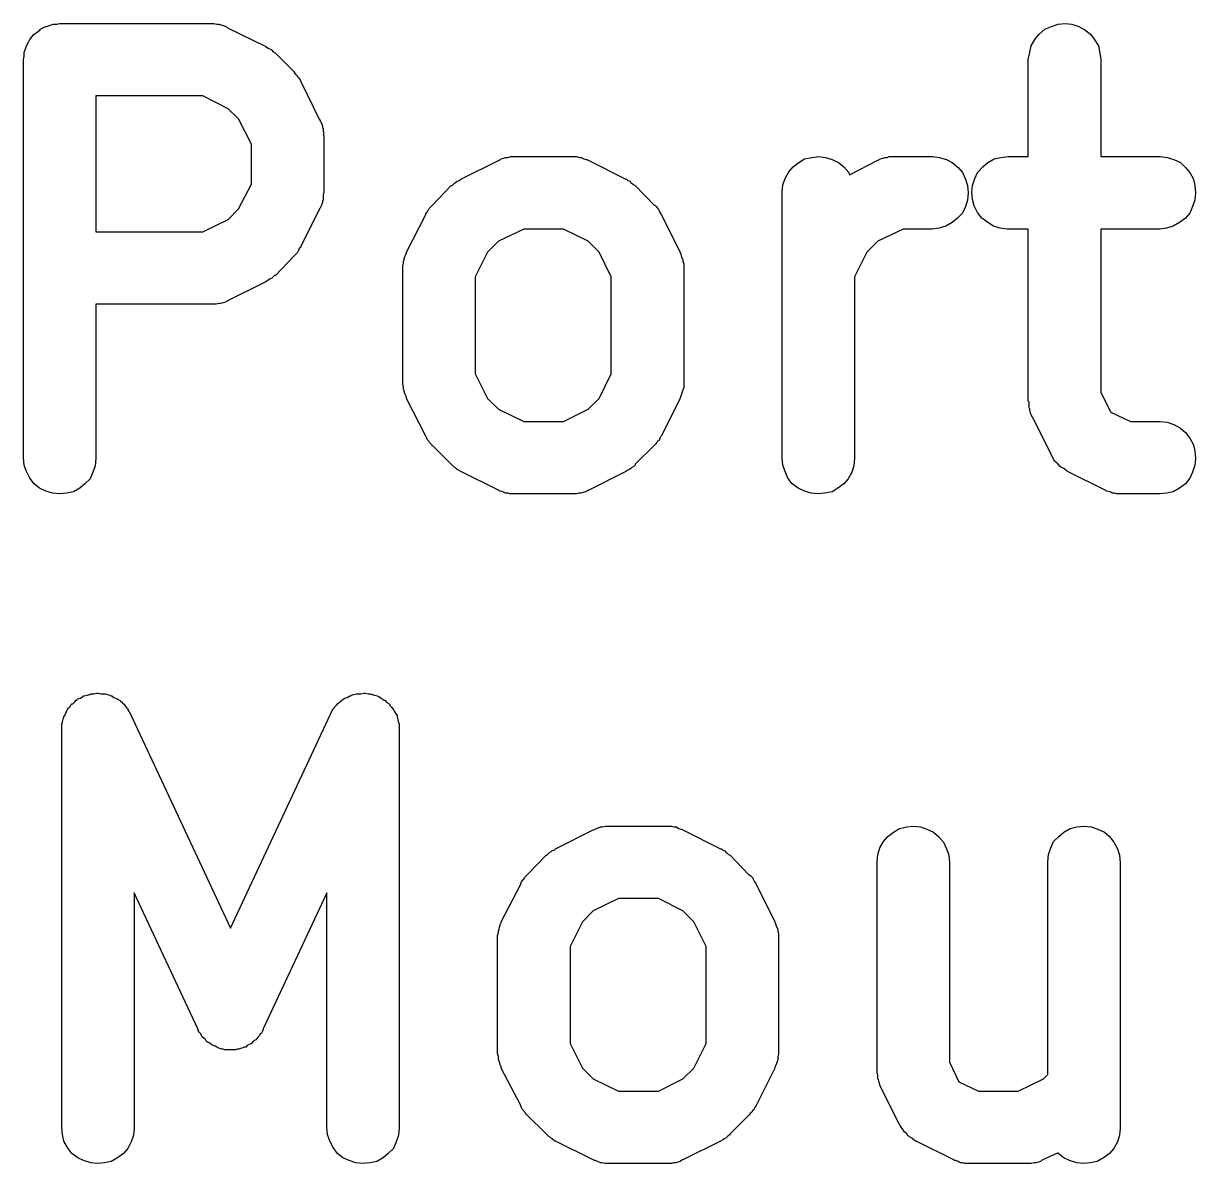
# Model space of a CAD drawing. Extents: x 94.4 to 145.6, y -140.8 to -106.9.
# Drawn here: x 124.488 to 126.107, y -116.966 to -115.391 of the extents above; entities that cross this region are included whole.
import ezdxf

# ---------------------------------------------------------------- set-up
doc = ezdxf.new("R2010")
doc.units = 0
doc.layers.add('BLACK', color=7, linetype='CONTINUOUS')

msp = doc.modelspace()

# ---------------------------------------------------------------- linework, layer by layer
at = {"layer": 'BLACK', "linetype": 'CONTINUOUS'}
for p, q in [((124.507, -115.403), (124.511, -115.4)), ((124.511, -115.399), (124.515, -115.397)), ((124.511, -115.4), (124.511, -115.399)), ((124.511, -115.4), (124.511, -115.4)), ((124.515, -115.397), (124.519, -115.395)), ((124.519, -115.395), (124.519, -115.395)), ((124.519, -115.395), (124.52, -115.395)), ((124.52, -115.395), (124.524, -115.394)), ((124.524, -115.394), (124.529, -115.392)), ((124.529, -115.392), (124.529, -115.392)), ((124.529, -115.392), (124.529, -115.392)), ((124.529, -115.392), (124.534, -115.392)), ((124.534, -115.392), (124.538, -115.391)), ((124.538, -115.391), (124.748, -115.391)), ((124.748, -115.391), (124.749, -115.391)), ((124.749, -115.391), (124.75, -115.391)), ((124.75, -115.391), (124.751, -115.391)), ((124.751, -115.391), (124.755, -115.392)), ((124.755, -115.392), (124.758, -115.392)), ((124.758, -115.392), (124.76, -115.393)), ((124.76, -115.393), (124.761, -115.393)), ((124.761, -115.393), (124.764, -115.394)), ((124.764, -115.394), (124.768, -115.395)), ((124.768, -115.395), (124.769, -115.396)), ((124.769, -115.396), (124.77, -115.397)), ((124.77, -115.397), (124.823, -115.423)), ((125.891, -115.406), (125.899, -115.399)), ((125.899, -115.399), (125.908, -115.395)), ((125.908, -115.395), (125.917, -115.392)), ((125.917, -115.392), (125.927, -115.391)), ((125.927, -115.391), (125.936, -115.392)), ((125.936, -115.392), (125.946, -115.395)), ((125.946, -115.395), (125.954, -115.4)), ((125.954, -115.4), (125.962, -115.406)), ((124.492, -115.422), (124.495, -115.417)), ((124.495, -115.417), (124.497, -115.413)), ((124.497, -115.413), (124.5, -115.409)), ((124.497, -115.413), (124.497, -115.413)), ((124.497, -115.413), (124.497, -115.413)), ((124.5, -115.409), (124.503, -115.406)), ((124.503, -115.406), (124.507, -115.403)), ((124.503, -115.406), (124.503, -115.406)), ((124.503, -115.406), (124.503, -115.406)), ((125.88, -115.422), (125.885, -115.413)), ((125.885, -115.413), (125.891, -115.406)), ((125.962, -115.406), (125.968, -115.414)), ((125.968, -115.414), (125.973, -115.422)), ((124.489, -115.431), (124.491, -115.426)), ((124.489, -115.436), (124.489, -115.431)), ((124.489, -115.431), (124.489, -115.431)), ((124.489, -115.431), (124.489, -115.431)), ((124.491, -115.426), (124.492, -115.422)), ((124.492, -115.422), (124.492, -115.422)), ((124.492, -115.422), (124.492, -115.422)), ((124.823, -115.423), (124.823, -115.423)), ((124.823, -115.423), (124.826, -115.425)), ((124.826, -115.425), (124.828, -115.426)), ((124.828, -115.426), (124.83, -115.427)), ((124.83, -115.427), (124.831, -115.428)), ((124.831, -115.428), (124.833, -115.43)), ((124.833, -115.43), (124.836, -115.432)), ((124.836, -115.432), (124.862, -115.458)), ((125.876, -115.441), (125.878, -115.431)), ((125.878, -115.431), (125.88, -115.422)), ((125.973, -115.422), (125.975, -115.432)), ((125.975, -115.432), (125.976, -115.441)), ((124.488, -115.441), (124.489, -115.436)), ((124.488, -115.991), (124.488, -115.441)), ((124.488, -115.441), (124.488, -115.441)), ((124.488, -115.441), (124.488, -115.441)), ((124.488, -115.441), (124.488, -115.441)), ((124.488, -115.441), (124.488, -115.441)), ((125.876, -115.575), (125.876, -115.441)), ((125.876, -115.441), (125.876, -115.441)), ((125.976, -115.441), (125.976, -115.575)), ((124.862, -115.458), (124.862, -115.459)), ((124.862, -115.459), (124.864, -115.461)), ((124.864, -115.461), (124.866, -115.463)), ((124.866, -115.463), (124.867, -115.465)), ((124.867, -115.465), (124.868, -115.466)), ((124.868, -115.466), (124.87, -115.469)), ((124.87, -115.469), (124.871, -115.471)), ((124.871, -115.471), (124.897, -115.524)), ((124.588, -115.491), (124.588, -115.679)), ((124.736, -115.491), (124.588, -115.491)), ((124.771, -115.509), (124.736, -115.491)), ((124.785, -115.523), (124.771, -115.509)), ((124.803, -115.558), (124.785, -115.523)), ((124.897, -115.524), (124.898, -115.524)), ((124.898, -115.524), (124.898, -115.526)), ((124.898, -115.526), (124.899, -115.527)), ((124.899, -115.527), (124.9, -115.53)), ((124.9, -115.53), (124.901, -115.533)), ((124.901, -115.533), (124.901, -115.535)), ((124.901, -115.535), (124.902, -115.536)), ((124.902, -115.536), (124.902, -115.54)), ((124.902, -115.54), (124.903, -115.543)), ((124.903, -115.543), (124.902, -115.545)), ((124.902, -115.545), (124.903, -115.546)), ((124.903, -115.546), (124.903, -115.625)), ((124.803, -115.613), (124.803, -115.558)), ((125.092, -115.606), (125.145, -115.58)), ((125.145, -115.58), (125.147, -115.579)), ((125.145, -115.58), (125.145, -115.58)), ((125.147, -115.579), (125.148, -115.578)), ((125.148, -115.578), (125.151, -115.577)), ((125.151, -115.577), (125.154, -115.576)), ((125.154, -115.576), (125.156, -115.576)), ((125.156, -115.576), (125.157, -115.576)), ((125.157, -115.576), (125.161, -115.575)), ((125.161, -115.575), (125.164, -115.575)), ((125.164, -115.575), (125.165, -115.575)), ((125.165, -115.575), (125.167, -115.575)), ((125.167, -115.575), (125.245, -115.575)), ((125.245, -115.575), (125.246, -115.575)), ((125.246, -115.575), (125.248, -115.575)), ((125.248, -115.575), (125.249, -115.575)), ((125.249, -115.575), (125.252, -115.575)), ((125.252, -115.575), (125.256, -115.576)), ((125.256, -115.576), (125.257, -115.576)), ((125.257, -115.576), (125.259, -115.576)), ((125.259, -115.576), (125.262, -115.578)), ((125.262, -115.578), (125.265, -115.579)), ((125.265, -115.579), (125.266, -115.579)), ((125.266, -115.579), (125.268, -115.58)), ((125.268, -115.58), (125.32, -115.606)), ((125.559, -115.583), (125.567, -115.578)), ((125.567, -115.578), (125.577, -115.576)), ((125.577, -115.576), (125.586, -115.575)), ((125.586, -115.575), (125.596, -115.576)), ((125.596, -115.576), (125.605, -115.579)), ((125.605, -115.579), (125.614, -115.583)), ((125.629, -115.6), (125.668, -115.58)), ((125.668, -115.58), (125.669, -115.58)), ((125.669, -115.58), (125.67, -115.579)), ((125.67, -115.579), (125.672, -115.578)), ((125.672, -115.578), (125.675, -115.577)), ((125.675, -115.577), (125.678, -115.576)), ((125.678, -115.576), (125.68, -115.576)), ((125.68, -115.576), (125.681, -115.576)), ((125.681, -115.576), (125.684, -115.575)), ((125.684, -115.575), (125.688, -115.575)), ((125.688, -115.575), (125.689, -115.575)), ((125.689, -115.575), (125.691, -115.575)), ((125.691, -115.575), (125.743, -115.575)), ((125.743, -115.575), (125.744, -115.575)), ((125.744, -115.575), (125.753, -115.576)), ((125.753, -115.576), (125.763, -115.579)), ((125.763, -115.579), (125.771, -115.583)), ((125.82, -115.583), (125.829, -115.578)), ((125.829, -115.578), (125.838, -115.576)), ((125.838, -115.576), (125.848, -115.575)), ((125.848, -115.575), (125.876, -115.575)), ((125.976, -115.575), (126.057, -115.575)), ((126.057, -115.575), (126.058, -115.575)), ((126.058, -115.575), (126.068, -115.576)), ((126.068, -115.576), (126.077, -115.579)), ((126.077, -115.579), (126.086, -115.583)), ((125.54, -115.605), (125.545, -115.596)), ((125.545, -115.596), (125.551, -115.589)), ((125.551, -115.589), (125.559, -115.583)), ((125.614, -115.583), (125.621, -115.589)), ((125.621, -115.589), (125.628, -115.597)), ((125.771, -115.583), (125.779, -115.59)), ((125.779, -115.59), (125.785, -115.597)), ((125.806, -115.597), (125.813, -115.589)), ((125.813, -115.589), (125.82, -115.583)), ((126.086, -115.583), (126.093, -115.59)), ((126.093, -115.59), (126.099, -115.597)), ((125.082, -115.613), (125.084, -115.611)), ((125.084, -115.611), (125.086, -115.61)), ((125.086, -115.61), (125.087, -115.609)), ((125.087, -115.609), (125.09, -115.608)), ((125.09, -115.608), (125.092, -115.606)), ((125.32, -115.606), (125.321, -115.606)), ((125.321, -115.606), (125.323, -115.608)), ((125.323, -115.608), (125.326, -115.609)), ((125.326, -115.609), (125.327, -115.611)), ((125.327, -115.611), (125.329, -115.612)), ((125.329, -115.612), (125.331, -115.614)), ((125.537, -115.614), (125.54, -115.605)), ((125.628, -115.597), (125.629, -115.6)), ((125.785, -115.597), (125.789, -115.606)), ((125.789, -115.606), (125.792, -115.615)), ((125.799, -115.615), (125.802, -115.605)), ((125.802, -115.605), (125.806, -115.597)), ((126.099, -115.597), (126.104, -115.606)), ((126.104, -115.606), (126.106, -115.615)), ((124.785, -115.647), (124.803, -115.613)), ((124.903, -115.625), (124.902, -115.627)), ((124.902, -115.627), (124.902, -115.628)), ((124.902, -115.628), (124.902, -115.632)), ((124.903, -115.625), (124.903, -115.625)), ((125.053, -115.642), (125.079, -115.615)), ((125.079, -115.615), (125.08, -115.615)), ((125.08, -115.615), (125.082, -115.613)), ((125.331, -115.614), (125.333, -115.615)), ((125.333, -115.615), (125.359, -115.642)), ((125.536, -115.624), (125.537, -115.614)), ((125.536, -115.625), (125.536, -115.624)), ((125.536, -115.991), (125.536, -115.625)), ((125.792, -115.615), (125.793, -115.625)), ((125.793, -115.625), (125.792, -115.635)), ((125.798, -115.624), (125.799, -115.615)), ((125.799, -115.634), (125.798, -115.624)), ((126.106, -115.615), (126.107, -115.625)), ((126.107, -115.625), (126.106, -115.635)), ((124.899, -115.644), (124.898, -115.646)), ((124.9, -115.641), (124.899, -115.644)), ((124.901, -115.638), (124.9, -115.641)), ((124.902, -115.635), (124.901, -115.636)), ((124.901, -115.636), (124.901, -115.638)), ((124.902, -115.632), (124.902, -115.635)), ((125.049, -115.646), (125.051, -115.644)), ((125.051, -115.644), (125.053, -115.642)), ((125.359, -115.642), (125.36, -115.642)), ((125.36, -115.642), (125.362, -115.644)), ((125.362, -115.644), (125.364, -115.646)), ((125.789, -115.644), (125.785, -115.653)), ((125.792, -115.635), (125.789, -115.644)), ((125.801, -115.643), (125.799, -115.634)), ((125.806, -115.652), (125.801, -115.643)), ((126.103, -115.644), (126.099, -115.653)), ((126.106, -115.635), (126.103, -115.644)), ((124.771, -115.662), (124.785, -115.647)), ((124.897, -115.647), (124.871, -115.699)), ((124.898, -115.646), (124.897, -115.647)), ((125.017, -115.707), (125.044, -115.655)), ((125.044, -115.654), (125.045, -115.652)), ((125.044, -115.655), (125.044, -115.654)), ((125.045, -115.652), (125.047, -115.649)), ((125.047, -115.649), (125.048, -115.648)), ((125.048, -115.648), (125.049, -115.646)), ((125.364, -115.646), (125.365, -115.648)), ((125.365, -115.648), (125.366, -115.65)), ((125.366, -115.65), (125.367, -115.652)), ((125.367, -115.652), (125.369, -115.655)), ((125.369, -115.655), (125.395, -115.707)), ((125.778, -115.66), (125.771, -115.666)), ((125.785, -115.653), (125.778, -115.66)), ((125.812, -115.66), (125.806, -115.652)), ((125.82, -115.666), (125.812, -115.66)), ((126.093, -115.66), (126.085, -115.666)), ((126.099, -115.653), (126.093, -115.66)), ((124.736, -115.679), (124.771, -115.662)), ((125.179, -115.675), (125.144, -115.692)), ((125.234, -115.675), (125.179, -115.675)), ((125.268, -115.692), (125.234, -115.675)), ((125.703, -115.675), (125.668, -115.692)), ((125.743, -115.675), (125.703, -115.675)), ((125.753, -115.674), (125.743, -115.675)), ((125.762, -115.671), (125.753, -115.674)), ((125.771, -115.666), (125.762, -115.671)), ((125.828, -115.671), (125.82, -115.666)), ((125.837, -115.674), (125.828, -115.671)), ((125.847, -115.675), (125.837, -115.674)), ((125.848, -115.675), (125.847, -115.675)), ((125.876, -115.675), (125.848, -115.675)), ((125.876, -115.913), (125.876, -115.675)), ((126.057, -115.675), (125.976, -115.675)), ((125.976, -115.675), (125.976, -115.901)), ((126.067, -115.674), (126.057, -115.675)), ((126.076, -115.671), (126.067, -115.674)), ((126.085, -115.666), (126.076, -115.671)), ((124.588, -115.679), (124.736, -115.679)), ((125.144, -115.692), (125.129, -115.707)), ((125.283, -115.707), (125.268, -115.692)), ((125.668, -115.692), (125.653, -115.707)), ((124.866, -115.708), (124.864, -115.71)), ((124.867, -115.706), (124.866, -115.708)), ((124.868, -115.705), (124.867, -115.706)), ((124.869, -115.702), (124.868, -115.705)), ((124.871, -115.7), (124.869, -115.702)), ((124.871, -115.699), (124.871, -115.7)), ((125.016, -115.71), (125.017, -115.708)), ((125.017, -115.708), (125.017, -115.707)), ((125.129, -115.707), (125.112, -115.741)), ((125.3, -115.741), (125.283, -115.707)), ((125.395, -115.707), (125.395, -115.708)), ((125.395, -115.708), (125.396, -115.709)), ((125.396, -115.709), (125.396, -115.71)), ((125.653, -115.707), (125.636, -115.741)), ((124.862, -115.712), (124.836, -115.739)), ((124.864, -115.71), (124.862, -115.712)), ((125.012, -115.726), (125.013, -115.722)), ((125.012, -115.727), (125.012, -115.726)), ((125.013, -115.719), (125.014, -115.718)), ((125.013, -115.722), (125.013, -115.719)), ((125.014, -115.716), (125.015, -115.713)), ((125.014, -115.718), (125.014, -115.716)), ((125.015, -115.713), (125.016, -115.71)), ((125.396, -115.71), (125.397, -115.714)), ((125.397, -115.714), (125.399, -115.717)), ((125.399, -115.717), (125.399, -115.718)), ((125.399, -115.718), (125.399, -115.72)), ((125.399, -115.72), (125.4, -115.723)), ((125.4, -115.723), (125.4, -115.726)), ((125.4, -115.726), (125.4, -115.728)), ((124.833, -115.741), (124.831, -115.743)), ((124.835, -115.739), (124.833, -115.741)), ((124.836, -115.739), (124.835, -115.739)), ((125.012, -115.729), (125.012, -115.727)), ((125.012, -115.887), (125.012, -115.729)), ((125.012, -115.729), (125.012, -115.729)), ((125.112, -115.741), (125.112, -115.875)), ((125.3, -115.875), (125.3, -115.741)), ((125.4, -115.728), (125.4, -115.729)), ((125.4, -115.729), (125.4, -115.887)), ((125.636, -115.741), (125.636, -115.991)), ((124.823, -115.748), (124.77, -115.774)), ((124.825, -115.746), (124.823, -115.748)), ((124.827, -115.745), (124.825, -115.746)), ((124.829, -115.744), (124.827, -115.745)), ((124.831, -115.743), (124.829, -115.744)), ((124.77, -115.774), (124.768, -115.775)), ((124.77, -115.774), (124.77, -115.774)), ((124.748, -115.779), (124.588, -115.779)), ((124.588, -115.779), (124.588, -115.991)), ((124.749, -115.779), (124.748, -115.779)), ((124.751, -115.779), (124.749, -115.779)), ((124.754, -115.779), (124.751, -115.779)), ((124.758, -115.778), (124.754, -115.779)), ((124.759, -115.778), (124.758, -115.778)), ((124.76, -115.778), (124.759, -115.778)), ((124.764, -115.777), (124.76, -115.778)), ((124.767, -115.776), (124.764, -115.777)), ((124.768, -115.775), (124.767, -115.776)), ((125.012, -115.888), (125.012, -115.887)), ((125.012, -115.889), (125.012, -115.888)), ((125.112, -115.875), (125.129, -115.909)), ((125.283, -115.909), (125.3, -115.875)), ((125.4, -115.887), (125.4, -115.887)), ((125.4, -115.887), (125.4, -115.889)), ((125.013, -115.893), (125.012, -115.889)), ((125.013, -115.896), (125.013, -115.893)), ((125.014, -115.898), (125.013, -115.896)), ((125.014, -115.899), (125.014, -115.898)), ((125.015, -115.902), (125.014, -115.899)), ((125.016, -115.906), (125.015, -115.902)), ((125.397, -115.903), (125.396, -115.906)), ((125.398, -115.9), (125.397, -115.903)), ((125.399, -115.898), (125.398, -115.9)), ((125.4, -115.894), (125.399, -115.897)), ((125.399, -115.897), (125.399, -115.898)), ((125.4, -115.889), (125.4, -115.89)), ((125.4, -115.89), (125.4, -115.894)), ((125.976, -115.901), (125.99, -115.928)), ((125.017, -115.907), (125.016, -115.906)), ((125.017, -115.908), (125.017, -115.907)), ((125.017, -115.909), (125.017, -115.908)), ((125.044, -115.961), (125.017, -115.909)), ((125.129, -115.909), (125.144, -115.924)), ((125.268, -115.924), (125.283, -115.909)), ((125.395, -115.909), (125.369, -115.961)), ((125.396, -115.906), (125.395, -115.908)), ((125.395, -115.908), (125.395, -115.909)), ((125.877, -115.914), (125.876, -115.913)), ((125.877, -115.916), (125.877, -115.914)), ((125.877, -115.919), (125.877, -115.916)), ((125.877, -115.922), (125.877, -115.919)), ((125.144, -115.924), (125.179, -115.941)), ((125.234, -115.941), (125.268, -115.924)), ((125.878, -115.924), (125.877, -115.922)), ((125.878, -115.925), (125.878, -115.924)), ((125.879, -115.929), (125.878, -115.925)), ((125.88, -115.932), (125.879, -115.929)), ((125.881, -115.933), (125.88, -115.932)), ((125.881, -115.934), (125.881, -115.933)), ((125.882, -115.935), (125.881, -115.934)), ((125.908, -115.987), (125.882, -115.935)), ((125.99, -115.928), (126.017, -115.941)), ((125.179, -115.941), (125.234, -115.941)), ((126.017, -115.941), (126.057, -115.941)), ((126.057, -115.941), (126.058, -115.941)), ((126.058, -115.941), (126.068, -115.942)), ((126.068, -115.942), (126.077, -115.945)), ((126.077, -115.945), (126.086, -115.95)), ((126.086, -115.95), (126.093, -115.956)), ((125.045, -115.964), (125.044, -115.961)), ((125.046, -115.966), (125.045, -115.964)), ((125.048, -115.968), (125.046, -115.966)), ((125.049, -115.97), (125.048, -115.968)), ((125.364, -115.968), (125.363, -115.97)), ((125.366, -115.967), (125.364, -115.968)), ((125.367, -115.964), (125.366, -115.967)), ((125.368, -115.962), (125.367, -115.964)), ((125.369, -115.961), (125.368, -115.962)), ((126.093, -115.956), (126.099, -115.964)), ((126.099, -115.964), (126.104, -115.973)), ((125.051, -115.972), (125.049, -115.97)), ((125.052, -115.974), (125.051, -115.972)), ((125.053, -115.974), (125.052, -115.974)), ((125.079, -116), (125.053, -115.974)), ((125.359, -115.974), (125.333, -116)), ((125.361, -115.972), (125.359, -115.974)), ((125.363, -115.97), (125.361, -115.972)), ((126.104, -115.973), (126.106, -115.982)), ((126.106, -115.982), (126.107, -115.992)), ((124.489, -116.001), (124.488, -115.991)), ((124.492, -116.01), (124.489, -116.001)), ((124.588, -115.992), (124.587, -116.002)), ((124.588, -115.991), (124.588, -115.992)), ((125.081, -116.002), (125.079, -116)), ((125.333, -116.001), (125.331, -116.003)), ((125.333, -116), (125.333, -116.001)), ((125.537, -116.001), (125.536, -115.991)), ((125.54, -116.01), (125.537, -116.001)), ((125.636, -115.992), (125.635, -116.002)), ((125.636, -115.991), (125.636, -115.992)), ((125.908, -115.988), (125.908, -115.987)), ((125.909, -115.989), (125.908, -115.988)), ((125.911, -115.993), (125.909, -115.989)), ((125.913, -115.996), (125.911, -115.993)), ((125.914, -115.997), (125.913, -115.996)), ((125.917, -116), (125.914, -115.997)), ((125.914, -115.997), (125.914, -115.997)), ((125.92, -116.003), (125.917, -116)), ((126.106, -116.001), (126.103, -116.011)), ((126.107, -115.992), (126.106, -116.001)), ((124.497, -116.019), (124.492, -116.01)), ((124.584, -116.011), (124.58, -116.02)), ((124.587, -116.002), (124.584, -116.011)), ((125.083, -116.004), (125.081, -116.002)), ((125.085, -116.005), (125.083, -116.004)), ((125.087, -116.007), (125.085, -116.005)), ((125.089, -116.008), (125.087, -116.007)), ((125.092, -116.01), (125.089, -116.008)), ((125.145, -116.036), (125.092, -116.01)), ((125.092, -116.01), (125.092, -116.01)), ((125.32, -116.01), (125.268, -116.036)), ((125.323, -116.008), (125.32, -116.01)), ((125.325, -116.007), (125.323, -116.008)), ((125.327, -116.006), (125.325, -116.007)), ((125.328, -116.005), (125.327, -116.006)), ((125.331, -116.003), (125.328, -116.005)), ((125.544, -116.019), (125.54, -116.01)), ((125.632, -116.011), (125.627, -116.02)), ((125.635, -116.002), (125.632, -116.011)), ((125.921, -116.003), (125.92, -116.003)), ((125.921, -116.004), (125.921, -116.003)), ((125.925, -116.006), (125.921, -116.004)), ((125.928, -116.008), (125.925, -116.006)), ((125.929, -116.009), (125.928, -116.008)), ((125.93, -116.01), (125.929, -116.009)), ((125.983, -116.036), (125.93, -116.01)), ((125.93, -116.01), (125.93, -116.01)), ((126.103, -116.011), (126.099, -116.019)), ((124.503, -116.027), (124.497, -116.019)), ((124.51, -116.033), (124.503, -116.027)), ((124.519, -116.037), (124.51, -116.033)), ((124.566, -116.033), (124.557, -116.038)), ((124.573, -116.027), (124.566, -116.033)), ((124.58, -116.02), (124.573, -116.027)), ((125.55, -116.027), (125.544, -116.019)), ((125.558, -116.033), (125.55, -116.027)), ((125.567, -116.037), (125.558, -116.033)), ((125.613, -116.033), (125.605, -116.038)), ((125.621, -116.027), (125.613, -116.033)), ((125.627, -116.02), (125.621, -116.027)), ((126.085, -116.033), (126.076, -116.038)), ((126.093, -116.027), (126.085, -116.033)), ((126.099, -116.019), (126.093, -116.027)), ((124.528, -116.04), (124.519, -116.037)), ((124.538, -116.041), (124.528, -116.04)), ((124.548, -116.04), (124.538, -116.041)), ((124.557, -116.038), (124.548, -116.04)), ((125.146, -116.037), (125.145, -116.036)), ((125.147, -116.037), (125.146, -116.037)), ((125.15, -116.038), (125.147, -116.037)), ((125.154, -116.04), (125.15, -116.038)), ((125.155, -116.04), (125.154, -116.04)), ((125.157, -116.04), (125.155, -116.04)), ((125.16, -116.041), (125.157, -116.04)), ((125.163, -116.041), (125.16, -116.041)), ((125.165, -116.041), (125.163, -116.041)), ((125.166, -116.041), (125.165, -116.041)), ((125.167, -116.041), (125.166, -116.041)), ((125.245, -116.041), (125.167, -116.041)), ((125.247, -116.041), (125.245, -116.041)), ((125.248, -116.041), (125.247, -116.041)), ((125.252, -116.041), (125.248, -116.041)), ((125.255, -116.04), (125.252, -116.041)), ((125.257, -116.04), (125.255, -116.04)), ((125.258, -116.04), (125.257, -116.04)), ((125.261, -116.039), (125.258, -116.04)), ((125.265, -116.038), (125.261, -116.039)), ((125.266, -116.037), (125.265, -116.038)), ((125.267, -116.036), (125.266, -116.037)), ((125.268, -116.036), (125.267, -116.036)), ((125.576, -116.04), (125.567, -116.037)), ((125.586, -116.041), (125.576, -116.04)), ((125.595, -116.04), (125.586, -116.041)), ((125.605, -116.038), (125.595, -116.04)), ((125.984, -116.037), (125.983, -116.036)), ((125.985, -116.037), (125.984, -116.037)), ((125.989, -116.038), (125.985, -116.037)), ((125.992, -116.04), (125.989, -116.038)), ((125.993, -116.04), (125.992, -116.04)), ((125.995, -116.04), (125.993, -116.04)), ((125.998, -116.041), (125.995, -116.04)), ((126.001, -116.041), (125.998, -116.041)), ((126.003, -116.041), (126.001, -116.041)), ((126.004, -116.041), (126.003, -116.041)), ((126.005, -116.041), (126.004, -116.041)), ((126.057, -116.041), (126.005, -116.041)), ((126.067, -116.04), (126.057, -116.041)), ((126.076, -116.038), (126.067, -116.04)), ((124.561, -116.326), (124.562, -116.325)), ((124.562, -116.325), (124.563, -116.324)), ((124.563, -116.324), (124.567, -116.323)), ((124.567, -116.323), (124.57, -116.321)), ((124.57, -116.321), (124.571, -116.32)), ((124.571, -116.32), (124.572, -116.32)), ((124.572, -116.32), (124.576, -116.319)), ((124.576, -116.319), (124.579, -116.318)), ((124.579, -116.318), (124.58, -116.318)), ((124.58, -116.318), (124.581, -116.317)), ((124.581, -116.317), (124.585, -116.317)), ((124.585, -116.317), (124.589, -116.316)), ((124.589, -116.316), (124.59, -116.316)), ((124.59, -116.316), (124.591, -116.316)), ((124.591, -116.316), (124.595, -116.317)), ((124.595, -116.317), (124.599, -116.317)), ((124.599, -116.317), (124.6, -116.317)), ((124.6, -116.317), (124.601, -116.317)), ((124.601, -116.317), (124.604, -116.318)), ((124.604, -116.318), (124.608, -116.319)), ((124.608, -116.319), (124.609, -116.32)), ((124.609, -116.32), (124.61, -116.32)), ((124.61, -116.32), (124.613, -116.322)), ((124.613, -116.322), (124.617, -116.324)), ((124.617, -116.324), (124.618, -116.324)), ((124.618, -116.324), (124.619, -116.325)), ((124.619, -116.325), (124.622, -116.327)), ((124.927, -116.327), (124.93, -116.324)), ((124.93, -116.324), (124.931, -116.324)), ((124.931, -116.324), (124.932, -116.323)), ((124.932, -116.323), (124.935, -116.322)), ((124.935, -116.322), (124.939, -116.32)), ((124.939, -116.32), (124.94, -116.32)), ((124.94, -116.32), (124.941, -116.319)), ((124.941, -116.319), (124.944, -116.318)), ((124.944, -116.318), (124.948, -116.317)), ((124.948, -116.317), (124.949, -116.317)), ((124.949, -116.317), (124.95, -116.317)), ((124.95, -116.317), (124.954, -116.317)), ((124.954, -116.317), (124.958, -116.316)), ((124.958, -116.316), (124.959, -116.316)), ((124.959, -116.316), (124.96, -116.316)), ((124.96, -116.316), (124.964, -116.317)), ((124.964, -116.317), (124.967, -116.317)), ((124.967, -116.317), (124.969, -116.318)), ((124.969, -116.318), (124.97, -116.318)), ((124.97, -116.318), (124.973, -116.319)), ((124.973, -116.319), (124.977, -116.32)), ((124.977, -116.32), (124.978, -116.321)), ((124.978, -116.321), (124.979, -116.321)), ((124.979, -116.321), (124.982, -116.323)), ((124.982, -116.323), (124.985, -116.325)), ((124.985, -116.325), (124.986, -116.326)), ((124.547, -116.343), (124.548, -116.34)), ((124.548, -116.34), (124.549, -116.339)), ((124.549, -116.338), (124.552, -116.335)), ((124.549, -116.339), (124.549, -116.338)), ((124.552, -116.335), (124.554, -116.332)), ((124.554, -116.332), (124.555, -116.331)), ((124.555, -116.331), (124.556, -116.331)), ((124.556, -116.331), (124.559, -116.328)), ((124.559, -116.328), (124.561, -116.326)), ((124.622, -116.327), (124.625, -116.329)), ((124.625, -116.329), (124.625, -116.33)), ((124.625, -116.33), (124.626, -116.331)), ((124.626, -116.331), (124.629, -116.334)), ((124.629, -116.334), (124.631, -116.337)), ((124.631, -116.337), (124.632, -116.338)), ((124.632, -116.338), (124.632, -116.339)), ((124.632, -116.339), (124.634, -116.342)), ((124.912, -116.345), (124.914, -116.341)), ((124.914, -116.341), (124.916, -116.338)), ((124.916, -116.338), (124.917, -116.337)), ((124.917, -116.336), (124.92, -116.333)), ((124.917, -116.337), (124.917, -116.336)), ((124.92, -116.333), (124.922, -116.331)), ((124.922, -116.331), (124.923, -116.33)), ((124.923, -116.33), (124.924, -116.329)), ((124.924, -116.329), (124.927, -116.327)), ((124.986, -116.326), (124.987, -116.326)), ((124.987, -116.326), (124.99, -116.329)), ((124.99, -116.329), (124.993, -116.331)), ((124.993, -116.331), (124.994, -116.332)), ((124.994, -116.332), (124.994, -116.333)), ((124.994, -116.333), (124.997, -116.336)), ((124.997, -116.336), (124.999, -116.339)), ((124.999, -116.339), (125, -116.34)), ((125, -116.34), (125, -116.341)), ((125, -116.341), (125.002, -116.344)), ((124.541, -116.358), (124.542, -116.357)), ((124.542, -116.356), (124.543, -116.352)), ((124.542, -116.357), (124.542, -116.356)), ((124.543, -116.352), (124.544, -116.349)), ((124.544, -116.348), (124.545, -116.347)), ((124.544, -116.349), (124.544, -116.348)), ((124.545, -116.347), (124.547, -116.343)), ((124.634, -116.342), (124.636, -116.345)), ((124.636, -116.345), (124.774, -116.641)), ((124.774, -116.641), (124.912, -116.345)), ((124.912, -116.345), (124.912, -116.345)), ((125.002, -116.344), (125.004, -116.347)), ((125.004, -116.347), (125.004, -116.348)), ((125.004, -116.348), (125.004, -116.349)), ((125.004, -116.349), (125.005, -116.353)), ((125.005, -116.353), (125.006, -116.357)), ((125.006, -116.357), (125.007, -116.358)), ((124.541, -116.362), (124.541, -116.358)), ((124.541, -116.366), (124.541, -116.362)), ((124.541, -116.916), (124.541, -116.366)), ((124.541, -116.366), (124.541, -116.366)), ((125.007, -116.358), (125.007, -116.359)), ((125.007, -116.359), (125.007, -116.363)), ((125.007, -116.363), (125.007, -116.366)), ((125.007, -116.366), (125.007, -116.916)), ((125.278, -116.504), (125.279, -116.503)), ((125.279, -116.503), (125.282, -116.502)), ((125.282, -116.502), (125.285, -116.501)), ((125.285, -116.501), (125.287, -116.501)), ((125.287, -116.501), (125.288, -116.501)), ((125.288, -116.501), (125.292, -116.5)), ((125.292, -116.5), (125.295, -116.5)), ((125.295, -116.5), (125.296, -116.5)), ((125.296, -116.5), (125.298, -116.5)), ((125.298, -116.5), (125.376, -116.5)), ((125.376, -116.5), (125.377, -116.5)), ((125.377, -116.5), (125.379, -116.5)), ((125.379, -116.5), (125.38, -116.5)), ((125.38, -116.5), (125.383, -116.5)), ((125.383, -116.5), (125.387, -116.501)), ((125.387, -116.501), (125.388, -116.501)), ((125.388, -116.501), (125.39, -116.501)), ((125.39, -116.501), (125.393, -116.503)), ((125.393, -116.503), (125.396, -116.504)), ((125.69, -116.508), (125.698, -116.503)), ((125.698, -116.503), (125.708, -116.501)), ((125.708, -116.501), (125.717, -116.5)), ((125.717, -116.5), (125.727, -116.501)), ((125.727, -116.501), (125.736, -116.504)), ((125.925, -116.508), (125.934, -116.503)), ((125.934, -116.503), (125.943, -116.501)), ((125.943, -116.501), (125.953, -116.5)), ((125.953, -116.5), (125.963, -116.501)), ((125.963, -116.501), (125.972, -116.504)), ((125.223, -116.531), (125.275, -116.505)), ((125.275, -116.505), (125.276, -116.505)), ((125.276, -116.505), (125.278, -116.504)), ((125.396, -116.504), (125.397, -116.504)), ((125.397, -116.504), (125.399, -116.505)), ((125.399, -116.505), (125.451, -116.531)), ((125.676, -116.521), (125.682, -116.514)), ((125.682, -116.514), (125.69, -116.508)), ((125.736, -116.504), (125.745, -116.508)), ((125.745, -116.508), (125.752, -116.514)), ((125.752, -116.514), (125.759, -116.522)), ((125.911, -116.521), (125.918, -116.514)), ((125.918, -116.514), (125.925, -116.508)), ((125.972, -116.504), (125.981, -116.508)), ((125.981, -116.508), (125.988, -116.514)), ((125.988, -116.514), (125.994, -116.522)), ((125.215, -116.536), (125.217, -116.535)), ((125.217, -116.535), (125.218, -116.534)), ((125.218, -116.534), (125.221, -116.533)), ((125.221, -116.533), (125.223, -116.531)), ((125.451, -116.531), (125.452, -116.531)), ((125.452, -116.531), (125.454, -116.533)), ((125.454, -116.533), (125.457, -116.534)), ((125.457, -116.534), (125.458, -116.536)), ((125.668, -116.539), (125.671, -116.53)), ((125.671, -116.53), (125.676, -116.521)), ((125.759, -116.522), (125.763, -116.531)), ((125.763, -116.531), (125.766, -116.54)), ((125.904, -116.539), (125.907, -116.53)), ((125.907, -116.53), (125.911, -116.521)), ((125.994, -116.522), (125.999, -116.531)), ((125.999, -116.531), (126.002, -116.54)), ((125.184, -116.567), (125.21, -116.54)), ((125.21, -116.54), (125.211, -116.54)), ((125.211, -116.54), (125.213, -116.538)), ((125.213, -116.538), (125.215, -116.536)), ((125.458, -116.536), (125.46, -116.537)), ((125.46, -116.537), (125.462, -116.539)), ((125.462, -116.539), (125.464, -116.54)), ((125.464, -116.54), (125.49, -116.567)), ((125.667, -116.549), (125.668, -116.539)), ((125.667, -116.55), (125.667, -116.549)), ((125.667, -116.838), (125.667, -116.55)), ((125.766, -116.54), (125.767, -116.55)), ((125.767, -116.55), (125.767, -116.826)), ((125.903, -116.549), (125.904, -116.539)), ((125.903, -116.55), (125.903, -116.549)), ((125.903, -116.843), (125.903, -116.55)), ((126.002, -116.54), (126.003, -116.55)), ((126.003, -116.55), (126.003, -116.916)), ((125.182, -116.569), (125.184, -116.567)), ((125.49, -116.567), (125.491, -116.567)), ((125.491, -116.567), (125.493, -116.569)), ((125.148, -116.632), (125.175, -116.58)), ((125.175, -116.579), (125.176, -116.577)), ((125.175, -116.58), (125.175, -116.579)), ((125.176, -116.577), (125.178, -116.574)), ((125.178, -116.574), (125.179, -116.573)), ((125.179, -116.573), (125.18, -116.571)), ((125.18, -116.571), (125.182, -116.569)), ((125.493, -116.569), (125.495, -116.571)), ((125.495, -116.571), (125.496, -116.573)), ((125.496, -116.573), (125.497, -116.575)), ((125.497, -116.575), (125.498, -116.577)), ((125.498, -116.577), (125.5, -116.58)), ((125.5, -116.58), (125.526, -116.632)), ((124.729, -116.78), (124.641, -116.592)), ((124.641, -116.592), (124.641, -116.916)), ((124.907, -116.592), (124.819, -116.78)), ((124.907, -116.916), (124.907, -116.592)), ((125.31, -116.6), (125.275, -116.617)), ((125.365, -116.6), (125.31, -116.6)), ((125.399, -116.617), (125.365, -116.6)), ((125.148, -116.633), (125.148, -116.632)), ((125.26, -116.632), (125.243, -116.666)), ((125.275, -116.617), (125.26, -116.632)), ((125.414, -116.632), (125.399, -116.617)), ((125.431, -116.666), (125.414, -116.632)), ((125.526, -116.632), (125.526, -116.633)), ((125.143, -116.651), (125.144, -116.647)), ((125.144, -116.644), (125.145, -116.643)), ((125.144, -116.647), (125.144, -116.644)), ((125.145, -116.641), (125.146, -116.638)), ((125.145, -116.643), (125.145, -116.641)), ((125.146, -116.638), (125.147, -116.635)), ((125.147, -116.635), (125.148, -116.633)), ((125.526, -116.633), (125.527, -116.634)), ((125.527, -116.634), (125.527, -116.635)), ((125.527, -116.635), (125.528, -116.639)), ((125.528, -116.639), (125.53, -116.642)), ((125.53, -116.642), (125.53, -116.643)), ((125.53, -116.643), (125.53, -116.645)), ((125.53, -116.645), (125.531, -116.648)), ((125.531, -116.648), (125.531, -116.651)), ((125.143, -116.652), (125.143, -116.651)), ((125.143, -116.654), (125.143, -116.652)), ((125.143, -116.812), (125.143, -116.654)), ((125.143, -116.654), (125.143, -116.654)), ((125.531, -116.651), (125.531, -116.653)), ((125.531, -116.653), (125.531, -116.654)), ((125.531, -116.654), (125.531, -116.812)), ((125.243, -116.666), (125.243, -116.8)), ((125.431, -116.8), (125.431, -116.666)), ((124.73, -116.783), (124.729, -116.78)), ((124.731, -116.785), (124.73, -116.783)), ((124.733, -116.787), (124.731, -116.785)), ((124.734, -116.789), (124.733, -116.787)), ((124.735, -116.791), (124.734, -116.789)), ((124.737, -116.793), (124.735, -116.791)), ((124.739, -116.794), (124.737, -116.793)), ((124.74, -116.796), (124.739, -116.794)), ((124.811, -116.793), (124.809, -116.795)), ((124.812, -116.791), (124.811, -116.793)), ((124.814, -116.789), (124.812, -116.791)), ((124.815, -116.787), (124.814, -116.789)), ((124.817, -116.786), (124.815, -116.787)), ((124.818, -116.783), (124.817, -116.786)), ((124.819, -116.781), (124.818, -116.783)), ((124.819, -116.78), (124.819, -116.781)), ((124.742, -116.798), (124.74, -116.796)), ((124.744, -116.799), (124.742, -116.798)), ((124.746, -116.8), (124.744, -116.799)), ((124.748, -116.802), (124.746, -116.8)), ((124.75, -116.803), (124.748, -116.802)), ((124.753, -116.804), (124.75, -116.803)), ((124.755, -116.805), (124.753, -116.804)), ((124.757, -116.806), (124.755, -116.805)), ((124.759, -116.807), (124.757, -116.806)), ((124.762, -116.808), (124.759, -116.807)), ((124.764, -116.808), (124.762, -116.808)), ((124.766, -116.809), (124.764, -116.808)), ((124.769, -116.809), (124.766, -116.809)), ((124.771, -116.809), (124.769, -116.809)), ((124.774, -116.809), (124.771, -116.809)), ((124.776, -116.809), (124.774, -116.809)), ((124.779, -116.809), (124.776, -116.809)), ((124.781, -116.809), (124.779, -116.809)), ((124.783, -116.808), (124.781, -116.809)), ((124.786, -116.808), (124.783, -116.808)), ((124.788, -116.807), (124.786, -116.808)), ((124.791, -116.806), (124.788, -116.807)), ((124.793, -116.805), (124.791, -116.806)), ((124.795, -116.805), (124.793, -116.805)), ((124.797, -116.803), (124.795, -116.805)), ((124.799, -116.802), (124.797, -116.803)), ((124.801, -116.801), (124.799, -116.802)), ((124.803, -116.8), (124.801, -116.801)), ((124.805, -116.798), (124.803, -116.8)), ((124.807, -116.796), (124.805, -116.798)), ((124.809, -116.795), (124.807, -116.796)), ((125.243, -116.8), (125.26, -116.834)), ((125.414, -116.834), (125.431, -116.8)), ((125.143, -116.813), (125.143, -116.812)), ((125.143, -116.814), (125.143, -116.813)), ((125.144, -116.818), (125.143, -116.814)), ((125.144, -116.821), (125.144, -116.818)), ((125.144, -116.823), (125.144, -116.821)), ((125.145, -116.824), (125.144, -116.823)), ((125.146, -116.827), (125.145, -116.824)), ((125.147, -116.831), (125.146, -116.827)), ((125.529, -116.825), (125.528, -116.828)), ((125.53, -116.823), (125.529, -116.825)), ((125.531, -116.815), (125.53, -116.819)), ((125.53, -116.819), (125.53, -116.822)), ((125.53, -116.822), (125.53, -116.823)), ((125.531, -116.812), (125.531, -116.812)), ((125.531, -116.812), (125.531, -116.814)), ((125.531, -116.814), (125.531, -116.815)), ((125.767, -116.826), (125.78, -116.853)), ((125.148, -116.832), (125.147, -116.831)), ((125.148, -116.833), (125.148, -116.832)), ((125.148, -116.834), (125.148, -116.833)), ((125.175, -116.886), (125.148, -116.834)), ((125.26, -116.834), (125.275, -116.849)), ((125.399, -116.849), (125.414, -116.834)), ((125.526, -116.834), (125.5, -116.886)), ((125.527, -116.831), (125.526, -116.833)), ((125.526, -116.833), (125.526, -116.834)), ((125.528, -116.828), (125.527, -116.831)), ((125.667, -116.839), (125.667, -116.838)), ((125.667, -116.841), (125.667, -116.839)), ((125.668, -116.844), (125.667, -116.841)), ((125.897, -116.849), (125.903, -116.843)), ((125.275, -116.849), (125.31, -116.866)), ((125.365, -116.866), (125.399, -116.849)), ((125.668, -116.847), (125.668, -116.844)), ((125.668, -116.849), (125.668, -116.847)), ((125.669, -116.85), (125.668, -116.849)), ((125.67, -116.854), (125.669, -116.85)), ((125.671, -116.857), (125.67, -116.854)), ((125.671, -116.858), (125.671, -116.857)), ((125.672, -116.859), (125.671, -116.858)), ((125.672, -116.86), (125.672, -116.859)), ((125.78, -116.853), (125.807, -116.866)), ((125.862, -116.866), (125.897, -116.849)), ((125.31, -116.866), (125.365, -116.866)), ((125.698, -116.912), (125.672, -116.86)), ((125.807, -116.866), (125.862, -116.866)), ((125.176, -116.889), (125.175, -116.886)), ((125.177, -116.891), (125.176, -116.889)), ((125.179, -116.893), (125.177, -116.891)), ((125.498, -116.889), (125.497, -116.892)), ((125.499, -116.887), (125.498, -116.889)), ((125.5, -116.886), (125.499, -116.887)), ((125.18, -116.895), (125.179, -116.893)), ((125.182, -116.897), (125.18, -116.895)), ((125.183, -116.899), (125.182, -116.897)), ((125.184, -116.899), (125.183, -116.899)), ((125.21, -116.925), (125.184, -116.899)), ((125.49, -116.899), (125.464, -116.925)), ((125.492, -116.897), (125.49, -116.899)), ((125.494, -116.895), (125.492, -116.897)), ((125.495, -116.893), (125.494, -116.895)), ((125.497, -116.892), (125.495, -116.893)), ((124.542, -116.926), (124.541, -116.916)), ((124.641, -116.917), (124.64, -116.927)), ((124.641, -116.916), (124.641, -116.917)), ((124.908, -116.926), (124.907, -116.916)), ((125.007, -116.917), (125.006, -116.927)), ((125.007, -116.916), (125.007, -116.917)), ((125.699, -116.913), (125.698, -116.912)), ((125.699, -116.914), (125.699, -116.913)), ((125.702, -116.918), (125.699, -116.914)), ((125.704, -116.921), (125.702, -116.918)), ((125.704, -116.922), (125.704, -116.921)), ((125.705, -116.922), (125.704, -116.922)), ((125.708, -116.925), (125.705, -116.922)), ((126.003, -116.917), (126.002, -116.927)), ((126.003, -116.916), (126.003, -116.917)), ((124.544, -116.935), (124.542, -116.926)), ((124.549, -116.944), (124.544, -116.935)), ((124.637, -116.936), (124.632, -116.945)), ((124.64, -116.927), (124.637, -116.936)), ((124.911, -116.935), (124.908, -116.926)), ((124.916, -116.944), (124.911, -116.935)), ((125.003, -116.936), (124.999, -116.945)), ((125.006, -116.927), (125.003, -116.936)), ((125.212, -116.927), (125.21, -116.925)), ((125.214, -116.929), (125.212, -116.927)), ((125.216, -116.93), (125.214, -116.929)), ((125.218, -116.932), (125.216, -116.93)), ((125.22, -116.933), (125.218, -116.932)), ((125.222, -116.935), (125.22, -116.933)), ((125.223, -116.935), (125.222, -116.935)), ((125.275, -116.961), (125.223, -116.935)), ((125.451, -116.935), (125.399, -116.961)), ((125.454, -116.933), (125.451, -116.935)), ((125.456, -116.932), (125.454, -116.933)), ((125.458, -116.931), (125.456, -116.932)), ((125.459, -116.93), (125.458, -116.931)), ((125.461, -116.928), (125.459, -116.93)), ((125.464, -116.926), (125.461, -116.928)), ((125.464, -116.925), (125.464, -116.926)), ((125.71, -116.928), (125.708, -116.925)), ((125.711, -116.928), (125.71, -116.928)), ((125.712, -116.929), (125.711, -116.928)), ((125.715, -116.931), (125.712, -116.929)), ((125.718, -116.933), (125.715, -116.931)), ((125.719, -116.934), (125.718, -116.933)), ((125.72, -116.935), (125.719, -116.934)), ((125.721, -116.935), (125.72, -116.935)), ((125.773, -116.961), (125.721, -116.935)), ((125.999, -116.936), (125.994, -116.945)), ((126.002, -116.927), (125.999, -116.936)), ((124.555, -116.952), (124.549, -116.944)), ((124.563, -116.958), (124.555, -116.952)), ((124.626, -116.952), (124.618, -116.958)), ((124.632, -116.945), (124.626, -116.952)), ((124.922, -116.952), (124.916, -116.944)), ((124.929, -116.958), (124.922, -116.952)), ((124.992, -116.952), (124.985, -116.958)), ((124.999, -116.945), (124.992, -116.952)), ((125.917, -116.951), (125.896, -116.961)), ((125.917, -116.952), (125.917, -116.951)), ((125.925, -116.958), (125.917, -116.952)), ((125.988, -116.952), (125.98, -116.958)), ((125.994, -116.945), (125.988, -116.952)), ((124.571, -116.962), (124.563, -116.958)), ((124.581, -116.965), (124.571, -116.962)), ((124.59, -116.966), (124.581, -116.965)), ((124.6, -116.965), (124.59, -116.966)), ((124.609, -116.963), (124.6, -116.965)), ((124.618, -116.958), (124.609, -116.963)), ((124.938, -116.962), (124.929, -116.958)), ((124.947, -116.965), (124.938, -116.962)), ((124.957, -116.966), (124.947, -116.965)), ((124.967, -116.965), (124.957, -116.966)), ((124.976, -116.963), (124.967, -116.965)), ((124.985, -116.958), (124.976, -116.963)), ((125.277, -116.962), (125.275, -116.961)), ((125.278, -116.962), (125.277, -116.962)), ((125.281, -116.963), (125.278, -116.962)), ((125.285, -116.965), (125.281, -116.963)), ((125.286, -116.965), (125.285, -116.965)), ((125.287, -116.965), (125.286, -116.965)), ((125.291, -116.966), (125.287, -116.965)), ((125.294, -116.966), (125.291, -116.966)), ((125.296, -116.966), (125.294, -116.966)), ((125.297, -116.966), (125.296, -116.966)), ((125.298, -116.966), (125.297, -116.966)), ((125.376, -116.966), (125.298, -116.966)), ((125.378, -116.966), (125.376, -116.966)), ((125.379, -116.966), (125.378, -116.966)), ((125.383, -116.966), (125.379, -116.966)), ((125.386, -116.965), (125.383, -116.966)), ((125.388, -116.965), (125.386, -116.965)), ((125.389, -116.965), (125.388, -116.965)), ((125.392, -116.964), (125.389, -116.965)), ((125.395, -116.963), (125.392, -116.964)), ((125.397, -116.962), (125.395, -116.963)), ((125.398, -116.961), (125.397, -116.962)), ((125.399, -116.961), (125.398, -116.961)), ((125.774, -116.962), (125.773, -116.961)), ((125.776, -116.962), (125.774, -116.962)), ((125.779, -116.963), (125.776, -116.962)), ((125.782, -116.965), (125.779, -116.963)), ((125.784, -116.965), (125.782, -116.965)), ((125.785, -116.965), (125.784, -116.965)), ((125.788, -116.966), (125.785, -116.965)), ((125.792, -116.966), (125.788, -116.966)), ((125.793, -116.966), (125.792, -116.966)), ((125.795, -116.966), (125.793, -116.966)), ((125.874, -116.966), (125.795, -116.966)), ((125.795, -116.966), (125.795, -116.966)), ((125.876, -116.966), (125.874, -116.966)), ((125.877, -116.966), (125.876, -116.966)), ((125.88, -116.966), (125.877, -116.966)), ((125.884, -116.965), (125.88, -116.966)), ((125.885, -116.965), (125.884, -116.965)), ((125.887, -116.965), (125.885, -116.965)), ((125.89, -116.964), (125.887, -116.965)), ((125.893, -116.963), (125.89, -116.964)), ((125.894, -116.962), (125.893, -116.963)), ((125.896, -116.961), (125.894, -116.962)), ((125.896, -116.961), (125.896, -116.961)), ((125.933, -116.962), (125.925, -116.958)), ((125.943, -116.965), (125.933, -116.962)), ((125.952, -116.966), (125.943, -116.965)), ((125.962, -116.965), (125.952, -116.966)), ((125.971, -116.963), (125.962, -116.965)), ((125.98, -116.958), (125.971, -116.963))]:
    msp.add_line(p, q, dxfattribs=at)

doc.saveas('drawing.dxf')
